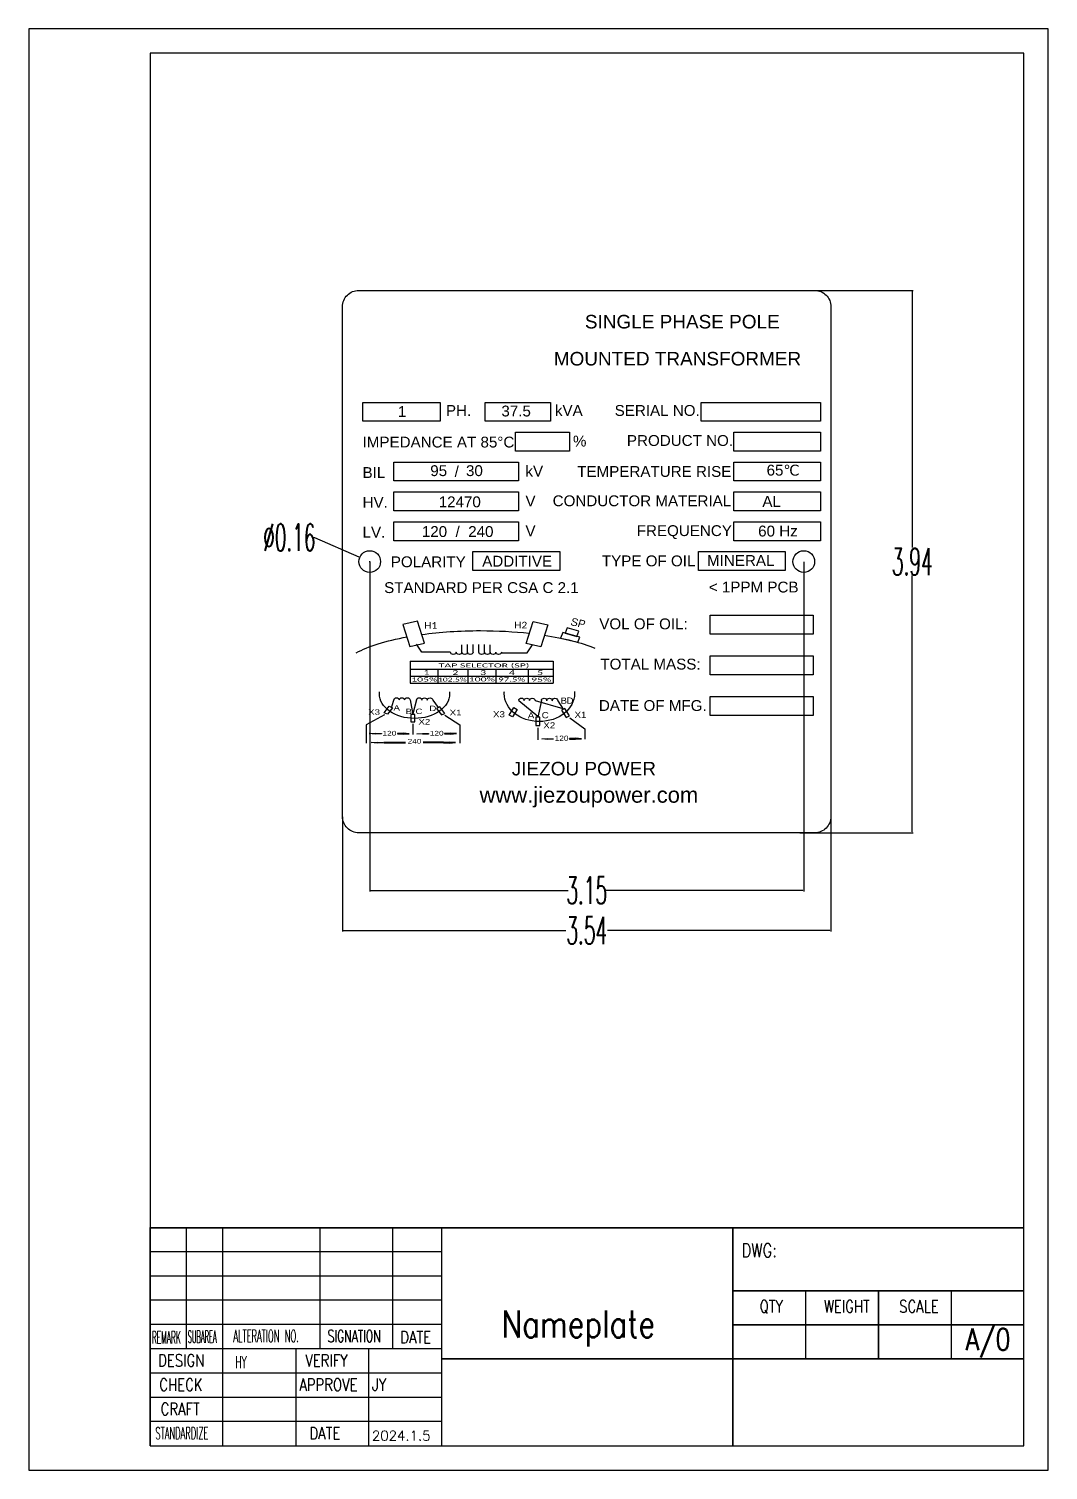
# Model space of a CAD drawing. Extents: x 4438 to 384502, y -178203 to -21188.
# Drawn here: x 376234.3 to 376422.1, y -171670.9 to -171405.2 of the extents above; entities that cross this region are included whole.
import ezdxf

# ---------------------------------------------------------------- set-up
doc = ezdxf.new("R2010")
doc.units = 0
doc.header["$LTSCALE"] = 8
doc.header["$MEASUREMENT"] = 0
doc.layers.get('0').update_dxf_attribs({"linetype": 'CONTINUOUS'})
doc.layers.get('DEFPOINTS').update_dxf_attribs({"linetype": 'CONTINUOUS'})
for name, color, linetype in [('C00-00-00', 7, 'CONTINUOUS'), ('INTE_THICK', 7, 'CONTINUOUS'), ('layer 1', 7, 'CONTINUOUS')]:
    doc.layers.add(name, color=color, linetype=linetype)
for name, color, linetype, lineweight in [('标注', 7, 'CONTINUOUS', 20), ('标注、文本', 3, 'CONTINUOUS', 25), ('粗实线层', 7, 'CONTINUOUS', 50)]:
    doc.layers.add(name, color=color, linetype=linetype, lineweight=lineweight)
doc.styles.add('1', font='arial.ttf', dxfattribs={"height": 1})
doc.styles.add('2', font='calibri.ttf', dxfattribs={"height": 1})
doc.styles.get("Standard").update_dxf_attribs({"font": 'txt.shx', "width": 0.5, "bigfont": 'intecad.shx'})
doc.styles.add('TEXTSTYLE_3', font='txt', dxfattribs={"width": 0.8, "bigfont": 'hztxt.shx'})
doc.styles.add('TEXTSTYLE_4', font='txt', dxfattribs={"width": 0.65, "bigfont": 'hztxt.shx'})
doc.styles.add('TEXTSTYLE_5', font='txt', dxfattribs={"width": 0.45, "bigfont": 'hztxt.shx'})
doc.styles.add('TEXTSTYLE_7', font='txt', dxfattribs={"width": 0.75, "bigfont": 'hztxt.shx'})
doc.dimstyles.new('文字', dxfattribs={"dimtxt": 5, "dimasz": 0.18, "dimexe": 0.18, "dimexo": 0.0625, "dimgap": 0.09, "dimtad": 0, "dimtih": 1, "dimtoh": 1, "dimdec": 4, "dimzin": 0, "dimdsep": 46, "dimtxsty": 'Standard', "dimcen": 0.09, "dimadec": 0, "dimazin": 0, "dimtfac": 1, "dimtdec": 4, "dimtofl": 0, "dimtmove": 0, "dimatfit": 3, "dimfxl": 1, "dimtolj": 1, "dimtzin": 0, "dimarcsym": 0})

# ---------------------------------------------------------------- blocks, each defined once
blk = doc.blocks.new('*D14')
at = {"layer": 'DEFPOINTS', "color": 0, "ltscale": 0.5, "transparency": 16777216}
for p in [(376292.1, -171550.45), (376382.1, -171550.45), (376382.1, -171571.46)]:
    blk.add_point(p, dxfattribs=at)
at = {"layer": '标注', "color": 0, "lineweight": -2, "ltscale": 0.5, "transparency": 16777216}
for p, q in [((376292.1, -171550.52), (376292.1, -171571.64)), ((376382.1, -171550.52), (376382.1, -171571.64)), ((376292.28, -171571.46), (376333.26, -171571.46)), ((376381.92, -171571.46), (376340.94, -171571.46))]:
    blk.add_line(p, q, dxfattribs=at)
at = {"layer": '标注', "color": 0, "ltscale": 0.5, "transparency": 16777216}
for points in [[(376292.28, -171571.43), (376292.28, -171571.49), (376292.1, -171571.46)], [(376381.92, -171571.43), (376381.92, -171571.49), (376382.1, -171571.46)]]:
    blk.add_solid(points, dxfattribs=at)
at = {"layer": '标注', "color": 0, "ltscale": 0.5, "transparency": 16777216, "insert": (376337.1, -171571.46), "char_height": 5, "attachment_point": 5}
blk.add_mtext('\\A1;3.54', dxfattribs=at)
blk = doc.blocks.new('*D44')
at = {"layer": 'DEFPOINTS', "color": 0, "ltscale": 0.5, "transparency": 16777216}
for p in [(376376.32, -171453.45), (376397.09, -171453.45), (376376.32, -171553.45)]:
    blk.add_point(p, dxfattribs=at)
at = {"layer": '标注', "color": 0, "lineweight": -2, "ltscale": 0.5, "transparency": 16777216}
for p, q in [((376376.39, -171453.45), (376397.27, -171453.45)), ((376397.09, -171453.63), (376397.09, -171500.86)), ((376397.09, -171553.27), (376397.09, -171506.04)), ((376376.39, -171553.45), (376397.27, -171553.45))]:
    blk.add_line(p, q, dxfattribs=at)
at = {"layer": '标注', "color": 0, "ltscale": 0.5, "transparency": 16777216}
for points in [[(376397.06, -171453.63), (376397.12, -171453.63), (376397.09, -171453.45)], [(376397.06, -171553.27), (376397.12, -171553.27), (376397.09, -171553.45)]]:
    blk.add_solid(points, dxfattribs=at)
at = {"layer": '标注', "color": 0, "ltscale": 0.5, "transparency": 16777216, "insert": (376397.09, -171503.45), "char_height": 5, "attachment_point": 5}
blk.add_mtext('\\A1;3.94', dxfattribs=at)
blk = doc.blocks.new('*D45')
at = {"layer": 'DEFPOINTS', "color": 0, "ltscale": 0.5, "transparency": 16777216}
for p in [(376297.1, -171503.45), (376377.1, -171503.45), (376377.1, -171564.06)]:
    blk.add_point(p, dxfattribs=at)
at = {"layer": '标注', "color": 0, "lineweight": -2, "ltscale": 0.5, "transparency": 16777216}
for p, q in [((376297.1, -171503.52), (376297.1, -171564.24)), ((376377.1, -171503.52), (376377.1, -171564.24)), ((376297.28, -171564.06), (376333.68, -171564.06)), ((376376.92, -171564.06), (376340.53, -171564.06))]:
    blk.add_line(p, q, dxfattribs=at)
at = {"layer": '标注', "color": 0, "ltscale": 0.5, "transparency": 16777216}
for points in [[(376297.28, -171564.03), (376297.28, -171564.09), (376297.1, -171564.06)], [(376376.92, -171564.03), (376376.92, -171564.09), (376377.1, -171564.06)]]:
    blk.add_solid(points, dxfattribs=at)
at = {"layer": '标注', "color": 0, "ltscale": 0.5, "transparency": 16777216, "insert": (376337.1, -171564.06), "char_height": 5, "attachment_point": 5}
blk.add_mtext('\\A1;3.15', dxfattribs=at)
blk = doc.blocks.new('*D46')
at = {"layer": 'DEFPOINTS', "color": 0, "ltscale": 0.5, "transparency": 16777216}
for p in [(376295.27, -171502.65), (376298.93, -171504.26)]:
    blk.add_point(p, dxfattribs=at)
at = {"layer": '标注', "color": 0, "lineweight": -2, "ltscale": 0.5, "transparency": 16777216}
for p, q in [((376286.75, -171498.99), (376286.93, -171498.99)), ((376286.93, -171498.99), (376295.11, -171502.58)), ((376297.01, -171503.45), (376297.19, -171503.45)), ((376297.1, -171503.54), (376297.1, -171503.36))]:
    blk.add_line(p, q, dxfattribs=at)
at = {"layer": '标注', "color": 0, "ltscale": 0.5, "transparency": 16777216}
blk.add_solid([(376295.12, -171502.55), (376295.1, -171502.6), (376295.27, -171502.65)], dxfattribs=at)
at = {"layer": '标注', "color": 0, "ltscale": 0.5, "transparency": 16777216, "insert": (376282.29, -171498.99), "char_height": 5, "attachment_point": 5}
blk.add_mtext('\\A1;%%C0.16', dxfattribs=at)

msp = doc.modelspace()

# ---------------------------------------------------------------- linework, layer by layer
for p, q in [((376304.586, -171521.831), (376304.586, -171525.842)), ((376304.586, -171523.254), (376330.921, -171523.254)), ((376309.699, -171525.842), (376309.699, -171523.254)), ((376315.22, -171525.842), (376315.22, -171523.254)), ((376320.407, -171525.842), (376320.407, -171523.254)), ((376326.306, -171523.254), (376326.306, -171525.842)), ((376304.586, -171524.583), (376330.921, -171524.583)), ((376304.586, -171525.842), (376330.921, -171525.842))]:
    msp.add_line(p, q)
at = {"color": 7, "linetype": 'Continuous'}
for p, q in [((376256.642, -171626.263), (376417.669, -171626.263)), ((376256.647, -171626.199), (376417.674, -171626.199)), ((376256.647, -171666.456), (376256.647, -171626.199)), ((376263.356, -171648.564), (376263.356, -171626.199)), ((376270.066, -171666.456), (376270.066, -171626.199)), ((376287.958, -171648.564), (376287.958, -171626.199)), ((376301.377, -171648.564), (376301.377, -171626.199)), ((376310.323, -171626.199), (376310.323, -171666.456)), ((376310.342, -171626.227), (376310.342, -171666.483)), ((376310.342, -171626.227), (376417.693, -171626.227)), ((376363.999, -171666.456), (376363.999, -171626.199)), ((376364.017, -171626.227), (376364.017, -171666.483)), ((376310.323, -171630.672), (376256.647, -171630.672)), ((376310.323, -171635.145), (376256.647, -171635.145)), ((376363.999, -171637.829), (376417.674, -171637.829)), ((376364.017, -171637.856), (376417.693, -171637.856)), ((376377.417, -171637.829), (376377.417, -171650.353)), ((376377.436, -171637.856), (376377.436, -171650.381)), ((376390.836, -171637.829), (376390.836, -171650.353)), ((376390.855, -171637.856), (376390.855, -171650.381)), ((376404.255, -171637.829), (376404.255, -171650.353)), ((376404.274, -171637.856), (376404.274, -171650.381)), ((376310.323, -171639.618), (376256.647, -171639.618)), ((376310.323, -171644.091), (376256.647, -171644.091)), ((376363.999, -171644.091), (376417.674, -171644.091)), ((376364.017, -171644.119), (376417.693, -171644.119)), ((376310.323, -171648.564), (376256.647, -171648.564)), ((376283.485, -171648.564), (376283.485, -171666.456)), ((376296.904, -171648.564), (376296.904, -171666.456)), ((376310.323, -171650.353), (376417.674, -171650.353)), ((376310.342, -171650.381), (376417.693, -171650.381)), ((376310.323, -171653.037), (376256.647, -171653.037)), ((376310.323, -171657.51), (376256.647, -171657.51)), ((376310.323, -171661.983), (376256.647, -171661.983))]:
    msp.add_line(p, q, dxfattribs=at)
at = {"color": 7}
msp.add_lwpolyline([(376304.586, -171521.831), (376330.921, -171521.831), (376330.921, -171525.842)], dxfattribs=at)
at = {"lineweight": 30}
for points in [[(376332.677, -171516.526), (376332.677, -171516.526), (376335.82, -171517.399), (376335.82, -171517.399), (376335.82, -171517.399), (376335.82, -171517.399), (376335.467, -171518.329), (376335.467, -171518.329), (376335.467, -171518.329), (376335.467, -171518.329), (376332.286, -171517.555), (376332.286, -171517.555), (376332.286, -171517.555), (376332.286, -171517.555), (376332.677, -171516.526), (376332.677, -171516.526)], [(376333.504, -171515.665), (376333.504, -171515.665), (376335.627, -171516.255), (376335.627, -171516.255), (376335.627, -171516.255), (376335.627, -171516.255), (376335.252, -171517.241), (376335.252, -171517.241), (376335.252, -171517.241), (376335.252, -171517.241), (376333.129, -171516.651), (376333.129, -171516.651), (376333.129, -171516.651), (376333.129, -171516.651), (376333.504, -171515.665), (376333.504, -171515.665)]]:
    msp.add_open_spline(points, degree=3, knots=[0, 0, 0, 0, 0.25, 0.25, 0.25, 0.25, 0.5, 0.5, 0.5, 0.5, 0.75, 0.75, 0.75, 0.75, 1, 1, 1, 1], dxfattribs=at)
at = {"layer": 'C00-00-00', "lineweight": 25}
msp.add_lwpolyline([(376295.103, -171453.453), (376379.103, -171453.453, -0.4142136), (376382.103, -171456.453), (376382.103, -171550.453, -0.4142136), (376379.103, -171553.453), (376295.103, -171553.453, -0.4142136), (376292.103, -171550.453), (376292.103, -171456.453, -0.4142136)], format="xyb", close=True, dxfattribs=at)
for points in [[(376295.814, -171474.092), (376310.06, -171474.092), (376310.06, -171477.592), (376295.814, -171477.592)], [(376318.395, -171474.092), (376330.395, -171474.092), (376330.395, -171477.592), (376318.395, -171477.592)], [(376358.208, -171474.092), (376380.208, -171474.092), (376380.208, -171477.592), (376358.208, -171477.592)], [(376323.947, -171479.592), (376333.947, -171479.592), (376333.947, -171483.092), (376323.947, -171483.092)], [(376364.208, -171479.592), (376380.208, -171479.592), (376380.208, -171483.092), (376364.208, -171483.092)], [(376301.55, -171485.092), (376324.55, -171485.092), (376324.55, -171488.592), (376301.55, -171488.592)], [(376364.208, -171485.092), (376380.208, -171485.092), (376380.208, -171488.592), (376364.208, -171488.592)], [(376301.55, -171490.592), (376324.55, -171490.592), (376324.55, -171494.092), (376301.55, -171494.092)], [(376364.208, -171490.592), (376380.208, -171490.592), (376380.208, -171494.092), (376364.208, -171494.092)], [(376301.55, -171496.092), (376324.55, -171496.092), (376324.55, -171499.592), (376301.55, -171499.592)], [(376364.208, -171496.092), (376380.208, -171496.092), (376380.208, -171499.592), (376364.208, -171499.592)], [(376316.123, -171501.592), (376332.123, -171501.592), (376332.123, -171505.092), (376316.123, -171505.092)], [(376357.671, -171501.592), (376373.671, -171501.592), (376373.671, -171505.092), (376357.671, -171505.092)], [(376359.833, -171513.331), (376378.833, -171513.331), (376378.833, -171516.831), (376359.833, -171516.831)], [(376359.833, -171520.831), (376378.833, -171520.831), (376378.833, -171524.331), (376359.833, -171524.331)], [(376359.833, -171528.331), (376378.833, -171528.331), (376378.833, -171531.831), (376359.833, -171531.831)]]:
    msp.add_lwpolyline(points, close=True, dxfattribs=at)
for centre in [(376297.103, -171503.453), (376377.103, -171503.453)]:
    msp.add_circle(centre, 2, dxfattribs=at)
at = {"layer": 'INTE_THICK'}
for p, q in [((376417.669, -171409.715), (376256.647, -171409.715)), ((376256.647, -171409.715), (376256.647, -171666.456)), ((376417.669, -171666.456), (376417.669, -171409.715)), ((376256.647, -171666.456), (376417.669, -171666.456))]:
    msp.add_line(p, q, dxfattribs=at)
at = {"layer": 'layer 1', "color": 7, "lineweight": 25}
for p, q in [((376314.088, -171520.131), (376314.088, -171518.763)), ((376315.138, -171520.126), (376315.138, -171518.758)), ((376316.162, -171520.126), (376316.162, -171518.758)), ((376317.212, -171520.126), (376317.212, -171518.758)), ((376318.262, -171520.126), (376318.262, -171518.758)), ((376319.312, -171520.131), (376319.312, -171518.763))]:
    msp.add_line(p, q, dxfattribs=at)
for points in [[(376304.71, -171533.009), (376305.43, -171533.009), (376305.43, -171531.622), (376304.71, -171531.622), (376304.71, -171533.009)], [(376327.729, -171533.667), (376328.449, -171533.667), (376328.449, -171532.095), (376327.729, -171532.095), (376327.729, -171533.667)]]:
    msp.add_lwpolyline(points, close=True, dxfattribs=at)
for points, knots in [([(376303.207, -171515.063), (376303.207, -171515.063), (376305.911, -171514.444), (376305.911, -171514.444), (376305.911, -171514.444), (376305.911, -171514.444), (376307.179, -171518.489), (376307.179, -171518.489), (376307.179, -171518.489), (376307.179, -171518.489), (376304.475, -171519.109), (376304.475, -171519.109), (376304.475, -171519.109), (376304.475, -171519.109), (376303.207, -171515.063), (376303.207, -171515.063)], [0, 0, 0, 0, 0.25, 0.25, 0.25, 0.25, 0.5, 0.5, 0.5, 0.5, 0.75, 0.75, 0.75, 0.75, 1, 1, 1, 1]), ([(376306.73, -171516.882), (376310.026, -171516.429), (376313.684, -171516.177), (376317.536, -171516.177), (376317.536, -171516.177), (376320.687, -171516.177), (376323.708, -171516.346), (376326.507, -171516.655)], [0, 0, 0, 0, 0.5, 0.5, 0.5, 0.5, 1, 1, 1, 1]), ([(376325.952, -171518.547), (376325.952, -171518.547), (376328.656, -171519.167), (376328.656, -171519.167), (376328.656, -171519.167), (376328.656, -171519.167), (376329.924, -171515.121), (376329.924, -171515.121), (376329.924, -171515.121), (376329.924, -171515.121), (376327.22, -171514.502), (376327.22, -171514.502), (376327.22, -171514.502), (376327.22, -171514.502), (376325.952, -171518.547), (376325.952, -171518.547)], [0, 0, 0, 0, 0.25, 0.25, 0.25, 0.25, 0.5, 0.5, 0.5, 0.5, 0.75, 0.75, 0.75, 0.75, 1, 1, 1, 1]), ([(376313.039, -171520.126), (376313.039, -171520.373), (376312.804, -171520.574), (376312.514, -171520.574), (376312.514, -171520.574), (376312.224, -171520.574), (376311.989, -171520.373), (376311.989, -171520.126)], [0, 0, 0, 0, 0.5, 0.5, 0.5, 0.5, 1, 1, 1, 1]), ([(376314.088, -171520.126), (376314.088, -171520.373), (376313.853, -171520.574), (376313.564, -171520.574), (376313.564, -171520.574), (376313.274, -171520.574), (376313.039, -171520.373), (376313.039, -171520.126)], [0, 0, 0, 0, 0.5, 0.5, 0.5, 0.5, 1, 1, 1, 1]), ([(376315.138, -171520.126), (376315.138, -171520.373), (376314.903, -171520.574), (376314.613, -171520.574), (376314.613, -171520.574), (376314.323, -171520.574), (376314.088, -171520.373), (376314.088, -171520.126)], [0, 0, 0, 0, 0.5, 0.5, 0.5, 0.5, 1, 1, 1, 1]), ([(376316.162, -171520.126), (376316.162, -171520.373), (376315.927, -171520.574), (376315.637, -171520.574), (376315.637, -171520.574), (376315.348, -171520.574), (376315.112, -171520.373), (376315.112, -171520.126)], [0, 0, 0, 0, 0.5, 0.5, 0.5, 0.5, 1, 1, 1, 1]), ([(376318.262, -171520.126), (376318.262, -171520.373), (376318.027, -171520.574), (376317.737, -171520.574), (376317.737, -171520.574), (376317.447, -171520.574), (376317.212, -171520.373), (376317.212, -171520.126)], [0, 0, 0, 0, 0.5, 0.5, 0.5, 0.5, 1, 1, 1, 1]), ([(376319.312, -171520.126), (376319.312, -171520.373), (376319.077, -171520.574), (376318.787, -171520.574), (376318.787, -171520.574), (376318.497, -171520.574), (376318.262, -171520.373), (376318.262, -171520.126)], [0, 0, 0, 0, 0.5, 0.5, 0.5, 0.5, 1, 1, 1, 1]), ([(376320.361, -171520.126), (376320.361, -171520.373), (376320.126, -171520.574), (376319.836, -171520.574), (376319.836, -171520.574), (376319.547, -171520.574), (376319.312, -171520.373), (376319.312, -171520.126)], [0, 0, 0, 0, 0.5, 0.5, 0.5, 0.5, 1, 1, 1, 1]), ([(376321.385, -171520.126), (376321.385, -171520.373), (376321.15, -171520.574), (376320.861, -171520.574), (376320.861, -171520.574), (376320.571, -171520.574), (376320.336, -171520.373), (376320.336, -171520.126)], [0, 0, 0, 0, 0.5, 0.5, 0.5, 0.5, 1, 1, 1, 1]), ([(376311.819, -171527.452), (376311.833, -171527.574), (376311.84, -171527.696), (376311.84, -171527.82), (376311.84, -171527.82), (376311.84, -171530.328), (376308.939, -171532.361), (376305.361, -171532.361), (376305.361, -171532.361), (376301.783, -171532.361), (376298.881, -171530.328), (376298.881, -171527.82), (376298.881, -171527.82), (376298.881, -171527.696), (376298.888, -171527.574), (376298.902, -171527.452)], [0, 0, 0, 0, 0.25, 0.25, 0.25, 0.25, 0.5, 0.5, 0.5, 0.5, 0.75, 0.75, 0.75, 0.75, 1, 1, 1, 1]), ([(376301.545, -171528.945), (376301.545, -171528.726), (376301.77, -171528.548), (376302.049, -171528.548), (376302.049, -171528.548), (376302.327, -171528.548), (376302.553, -171528.726), (376302.553, -171528.945)], [0, 0, 0, 0, 0.5, 0.5, 0.5, 0.5, 1, 1, 1, 1]), ([(376302.537, -171528.956), (376302.537, -171528.736), (376302.763, -171528.558), (376303.041, -171528.558), (376303.041, -171528.558), (376303.32, -171528.558), (376303.545, -171528.736), (376303.545, -171528.956)], [0, 0, 0, 0, 0.5, 0.5, 0.5, 0.5, 1, 1, 1, 1]), ([(376303.545, -171528.956), (376303.545, -171528.736), (376303.771, -171528.558), (376304.049, -171528.558), (376304.049, -171528.558), (376304.328, -171528.558), (376304.553, -171528.736), (376304.553, -171528.956)], [0, 0, 0, 0, 0.5, 0.5, 0.5, 0.5, 1, 1, 1, 1]), ([(376305.721, -171528.956), (376305.721, -171528.736), (376305.946, -171528.558), (376306.225, -171528.558), (376306.225, -171528.558), (376306.503, -171528.558), (376306.729, -171528.736), (376306.729, -171528.956)], [0, 0, 0, 0, 0.5, 0.5, 0.5, 0.5, 1, 1, 1, 1]), ([(376306.713, -171528.966), (376306.713, -171528.747), (376306.939, -171528.569), (376307.217, -171528.569), (376307.217, -171528.569), (376307.496, -171528.569), (376307.721, -171528.747), (376307.721, -171528.966)], [0, 0, 0, 0, 0.5, 0.5, 0.5, 0.5, 1, 1, 1, 1]), ([(376307.721, -171528.966), (376307.721, -171528.747), (376307.947, -171528.569), (376308.225, -171528.569), (376308.225, -171528.569), (376308.504, -171528.569), (376308.729, -171528.747), (376308.729, -171528.966)], [0, 0, 0, 0, 0.5, 0.5, 0.5, 0.5, 1, 1, 1, 1]), ([(376334.838, -171527.369), (376334.852, -171527.506), (376334.859, -171527.646), (376334.859, -171527.786), (376334.859, -171527.786), (376334.859, -171530.628), (376331.957, -171532.933), (376328.379, -171532.933), (376328.379, -171532.933), (376324.801, -171532.933), (376321.899, -171530.628), (376321.899, -171527.786), (376321.899, -171527.786), (376321.899, -171527.646), (376321.906, -171527.506), (376321.92, -171527.369)], [0, 0, 0, 0, 0.25, 0.25, 0.25, 0.25, 0.5, 0.5, 0.5, 0.5, 0.75, 0.75, 0.75, 0.75, 1, 1, 1, 1]), ([(376324.563, -171529.061), (376324.563, -171528.812), (376324.789, -171528.611), (376325.067, -171528.611), (376325.067, -171528.611), (376325.346, -171528.611), (376325.571, -171528.812), (376325.571, -171529.061)], [0, 0, 0, 0, 0.5, 0.5, 0.5, 0.5, 1, 1, 1, 1]), ([(376325.556, -171529.073), (376325.556, -171528.824), (376325.781, -171528.623), (376326.06, -171528.623), (376326.06, -171528.623), (376326.338, -171528.623), (376326.564, -171528.824), (376326.564, -171529.073)], [0, 0, 0, 0, 0.5, 0.5, 0.5, 0.5, 1, 1, 1, 1]), ([(376326.564, -171529.073), (376326.564, -171528.824), (376326.79, -171528.623), (376327.068, -171528.623), (376327.068, -171528.623), (376327.346, -171528.623), (376327.572, -171528.824), (376327.572, -171529.073)], [0, 0, 0, 0, 0.5, 0.5, 0.5, 0.5, 1, 1, 1, 1]), ([(376328.739, -171529.073), (376328.739, -171528.824), (376328.965, -171528.623), (376329.243, -171528.623), (376329.243, -171528.623), (376329.521, -171528.623), (376329.747, -171528.824), (376329.747, -171529.073)], [0, 0, 0, 0, 0.5, 0.5, 0.5, 0.5, 1, 1, 1, 1]), ([(376329.732, -171529.085), (376329.732, -171528.837), (376329.957, -171528.635), (376330.236, -171528.635), (376330.236, -171528.635), (376330.514, -171528.635), (376330.74, -171528.837), (376330.74, -171529.085)], [0, 0, 0, 0, 0.5, 0.5, 0.5, 0.5, 1, 1, 1, 1]), ([(376330.74, -171529.085), (376330.74, -171528.837), (376330.965, -171528.635), (376331.244, -171528.635), (376331.244, -171528.635), (376331.522, -171528.635), (376331.748, -171528.837), (376331.748, -171529.085)], [0, 0, 0, 0, 0.5, 0.5, 0.5, 0.5, 1, 1, 1, 1]), ([(376301.284, -171530.385), (376301.284, -171530.385), (376300.661, -171530.102), (376300.661, -171530.102), (376300.661, -171530.102), (376300.661, -171530.102), (376299.781, -171531.303), (376299.781, -171531.303), (376299.781, -171531.303), (376299.781, -171531.303), (376300.404, -171531.587), (376300.404, -171531.587), (376300.404, -171531.587), (376300.404, -171531.587), (376301.284, -171530.385), (376301.284, -171530.385)], [0, 0, 0, 0, 0.25, 0.25, 0.25, 0.25, 0.5, 0.5, 0.5, 0.5, 0.75, 0.75, 0.75, 0.75, 1, 1, 1, 1]), ([(376309.434, -171530.503), (376309.434, -171530.503), (376310.057, -171530.22), (376310.057, -171530.22), (376310.057, -171530.22), (376310.057, -171530.22), (376310.937, -171531.421), (376310.937, -171531.421), (376310.937, -171531.421), (376310.937, -171531.421), (376310.314, -171531.705), (376310.314, -171531.705), (376310.314, -171531.705), (376310.314, -171531.705), (376309.434, -171530.503), (376309.434, -171530.503)], [0, 0, 0, 0, 0.25, 0.25, 0.25, 0.25, 0.5, 0.5, 0.5, 0.5, 0.75, 0.75, 0.75, 0.75, 1, 1, 1, 1]), ([(376324.303, -171530.694), (376324.303, -171530.694), (376323.679, -171530.372), (376323.679, -171530.372), (376323.679, -171530.372), (376323.679, -171530.372), (376322.799, -171531.734), (376322.799, -171531.734), (376322.799, -171531.734), (376322.799, -171531.734), (376323.423, -171532.056), (376323.423, -171532.056), (376323.423, -171532.056), (376323.423, -171532.056), (376324.303, -171530.694), (376324.303, -171530.694)], [0, 0, 0, 0, 0.25, 0.25, 0.25, 0.25, 0.5, 0.5, 0.5, 0.5, 0.75, 0.75, 0.75, 0.75, 1, 1, 1, 1]), ([(376332.452, -171530.827), (376332.452, -171530.827), (376333.076, -171530.506), (376333.076, -171530.506), (376333.076, -171530.506), (376333.076, -171530.506), (376333.956, -171531.867), (376333.956, -171531.867), (376333.956, -171531.867), (376333.956, -171531.867), (376333.332, -171532.189), (376333.332, -171532.189), (376333.332, -171532.189), (376333.332, -171532.189), (376332.452, -171530.827), (376332.452, -171530.827)], [0, 0, 0, 0, 0.25, 0.25, 0.25, 0.25, 0.5, 0.5, 0.5, 0.5, 0.75, 0.75, 0.75, 0.75, 1, 1, 1, 1]), ([(376299.249, -171535.107), (376299.249, -171535.107), (376298.139, -171535.107), (376298.139, -171535.107), (376298.139, -171535.107), (376298.139, -171535.107), (376298.139, -171535.066), (376298.139, -171535.066), (376298.139, -171535.066), (376298.139, -171535.066), (376297.03, -171535.148), (376297.03, -171535.148), (376297.03, -171535.148), (376297.03, -171535.148), (376298.139, -171535.229), (376298.139, -171535.229), (376298.139, -171535.229), (376298.139, -171535.229), (376298.139, -171535.188), (376298.139, -171535.188), (376298.139, -171535.188), (376298.139, -171535.188), (376299.249, -171535.188), (376299.249, -171535.188), (376299.249, -171535.188), (376299.249, -171535.188), (376299.249, -171535.107), (376299.249, -171535.107)], [0, 0, 0, 0, 0.1428571, 0.1428571, 0.1428571, 0.1428572, 0.2857143, 0.2857143, 0.2857143, 0.2857143, 0.4285714, 0.4285714, 0.4285714, 0.4285714, 0.5714286, 0.5714286, 0.5714286, 0.5714286, 0.7142857, 0.7142857, 0.7142857, 0.7142857, 0.8571429, 0.8571429, 0.8571429, 0.8571429, 1, 1, 1, 1]), ([(376302.235, -171535.137), (376302.235, -171535.137), (376303.296, -171535.137), (376303.296, -171535.137), (376303.296, -171535.137), (376303.296, -171535.137), (376303.296, -171535.096), (376303.296, -171535.096), (376303.296, -171535.096), (376303.296, -171535.096), (376304.358, -171535.178), (376304.358, -171535.178), (376304.358, -171535.178), (376304.358, -171535.178), (376303.296, -171535.259), (376303.296, -171535.259), (376303.296, -171535.259), (376303.296, -171535.259), (376303.296, -171535.218), (376303.296, -171535.218), (376303.296, -171535.218), (376303.296, -171535.218), (376302.235, -171535.218), (376302.235, -171535.218), (376302.235, -171535.218), (376302.235, -171535.218), (376302.235, -171535.137), (376302.235, -171535.137)], [0, 0, 0, 0, 0.1428571, 0.1428571, 0.1428571, 0.1428572, 0.2857143, 0.2857143, 0.2857143, 0.2857143, 0.4285714, 0.4285714, 0.4285714, 0.4285714, 0.5714286, 0.5714286, 0.5714286, 0.5714286, 0.7142857, 0.7142857, 0.7142857, 0.7142857, 0.8571429, 0.8571429, 0.8571429, 0.8571429, 1, 1, 1, 1]), ([(376307.917, -171535.15), (376307.917, -171535.15), (376306.855, -171535.15), (376306.855, -171535.15), (376306.855, -171535.15), (376306.855, -171535.15), (376306.855, -171535.109), (376306.855, -171535.109), (376306.855, -171535.109), (376306.855, -171535.109), (376305.794, -171535.191), (376305.794, -171535.191), (376305.794, -171535.191), (376305.794, -171535.191), (376306.855, -171535.272), (376306.855, -171535.272), (376306.855, -171535.272), (376306.855, -171535.272), (376306.855, -171535.231), (376306.855, -171535.231), (376306.855, -171535.231), (376306.855, -171535.231), (376307.917, -171535.231), (376307.917, -171535.231), (376307.917, -171535.231), (376307.917, -171535.231), (376307.917, -171535.15), (376307.917, -171535.15)], [0, 0, 0, 0, 0.1428571, 0.1428571, 0.1428571, 0.1428572, 0.2857143, 0.2857143, 0.2857143, 0.2857143, 0.4285714, 0.4285714, 0.4285714, 0.4285714, 0.5714286, 0.5714286, 0.5714286, 0.5714286, 0.7142857, 0.7142857, 0.7142857, 0.7142857, 0.8571429, 0.8571429, 0.8571429, 0.8571429, 1, 1, 1, 1]), ([(376310.903, -171535.12), (376310.903, -171535.12), (376312.012, -171535.12), (376312.012, -171535.12), (376312.012, -171535.12), (376312.012, -171535.12), (376312.012, -171535.079), (376312.012, -171535.079), (376312.012, -171535.079), (376312.012, -171535.079), (376313.122, -171535.161), (376313.122, -171535.161), (376313.122, -171535.161), (376313.122, -171535.161), (376312.012, -171535.242), (376312.012, -171535.242), (376312.012, -171535.242), (376312.012, -171535.242), (376312.012, -171535.201), (376312.012, -171535.201), (376312.012, -171535.201), (376312.012, -171535.201), (376310.903, -171535.201), (376310.903, -171535.201), (376310.903, -171535.201), (376310.903, -171535.201), (376310.903, -171535.12), (376310.903, -171535.12)], [0, 0, 0, 0, 0.1428571, 0.1428571, 0.1428571, 0.1428572, 0.2857143, 0.2857143, 0.2857143, 0.2857143, 0.4285714, 0.4285714, 0.4285714, 0.4285714, 0.5714286, 0.5714286, 0.5714286, 0.5714286, 0.7142857, 0.7142857, 0.7142857, 0.7142857, 0.8571429, 0.8571429, 0.8571429, 0.8571429, 1, 1, 1, 1]), ([(376299.601, -171536.781), (376299.601, -171536.781), (376298.491, -171536.781), (376298.491, -171536.781), (376298.491, -171536.781), (376298.491, -171536.781), (376298.491, -171536.74), (376298.491, -171536.74), (376298.491, -171536.74), (376298.491, -171536.74), (376297.382, -171536.821), (376297.382, -171536.821), (376297.382, -171536.821), (376297.382, -171536.821), (376298.491, -171536.903), (376298.491, -171536.903), (376298.491, -171536.903), (376298.491, -171536.903), (376298.491, -171536.862), (376298.491, -171536.862), (376298.491, -171536.862), (376298.491, -171536.862), (376299.601, -171536.862), (376299.601, -171536.862), (376299.601, -171536.862), (376299.601, -171536.862), (376299.601, -171536.781), (376299.601, -171536.781)], [0, 0, 0, 0, 0.1428571, 0.1428571, 0.1428571, 0.1428572, 0.2857143, 0.2857143, 0.2857143, 0.2857143, 0.4285714, 0.4285714, 0.4285714, 0.4285714, 0.5714286, 0.5714286, 0.5714286, 0.5714286, 0.7142857, 0.7142857, 0.7142857, 0.7142857, 0.8571429, 0.8571429, 0.8571429, 0.8571429, 1, 1, 1, 1]), ([(376310.701, -171536.773), (376310.701, -171536.773), (376311.811, -171536.773), (376311.811, -171536.773), (376311.811, -171536.773), (376311.811, -171536.773), (376311.811, -171536.732), (376311.811, -171536.732), (376311.811, -171536.732), (376311.811, -171536.732), (376312.92, -171536.814), (376312.92, -171536.814), (376312.92, -171536.814), (376312.92, -171536.814), (376311.811, -171536.895), (376311.811, -171536.895), (376311.811, -171536.895), (376311.811, -171536.895), (376311.811, -171536.854), (376311.811, -171536.854), (376311.811, -171536.854), (376311.811, -171536.854), (376310.701, -171536.854), (376310.701, -171536.854), (376310.701, -171536.854), (376310.701, -171536.854), (376310.701, -171536.773), (376310.701, -171536.773)], [0, 0, 0, 0, 0.1428571, 0.1428571, 0.1428571, 0.1428572, 0.2857143, 0.2857143, 0.2857143, 0.2857143, 0.4285714, 0.4285714, 0.4285714, 0.4285714, 0.5714286, 0.5714286, 0.5714286, 0.5714286, 0.7142857, 0.7142857, 0.7142857, 0.7142857, 0.8571429, 0.8571429, 0.8571429, 0.8571429, 1, 1, 1, 1]), ([(376330.935, -171536.094), (376330.935, -171536.094), (376329.874, -171536.094), (376329.874, -171536.094), (376329.874, -171536.094), (376329.874, -171536.094), (376329.874, -171536.048), (376329.874, -171536.048), (376329.874, -171536.048), (376329.874, -171536.048), (376328.813, -171536.14), (376328.813, -171536.14), (376328.813, -171536.14), (376328.813, -171536.14), (376329.874, -171536.232), (376329.874, -171536.232), (376329.874, -171536.232), (376329.874, -171536.232), (376329.874, -171536.186), (376329.874, -171536.186), (376329.874, -171536.186), (376329.874, -171536.186), (376330.935, -171536.186), (376330.935, -171536.186), (376330.935, -171536.186), (376330.935, -171536.186), (376330.935, -171536.094), (376330.935, -171536.094)], [0, 0, 0, 0, 0.1428571, 0.1428571, 0.1428571, 0.1428572, 0.2857143, 0.2857143, 0.2857143, 0.2857143, 0.4285714, 0.4285714, 0.4285714, 0.4285714, 0.5714286, 0.5714286, 0.5714286, 0.5714286, 0.7142857, 0.7142857, 0.7142857, 0.7142857, 0.8571429, 0.8571429, 0.8571429, 0.8571429, 1, 1, 1, 1]), ([(376333.921, -171536.06), (376333.921, -171536.06), (376335.031, -171536.06), (376335.031, -171536.06), (376335.031, -171536.06), (376335.031, -171536.06), (376335.031, -171536.014), (376335.031, -171536.014), (376335.031, -171536.014), (376335.031, -171536.014), (376336.14, -171536.106), (376336.14, -171536.106), (376336.14, -171536.106), (376336.14, -171536.106), (376335.031, -171536.198), (376335.031, -171536.198), (376335.031, -171536.198), (376335.031, -171536.198), (376335.031, -171536.152), (376335.031, -171536.152), (376335.031, -171536.152), (376335.031, -171536.152), (376333.921, -171536.152), (376333.921, -171536.152), (376333.921, -171536.152), (376333.921, -171536.152), (376333.921, -171536.06), (376333.921, -171536.06)], [0, 0, 0, 0, 0.1428571, 0.1428571, 0.1428571, 0.1428572, 0.2857143, 0.2857143, 0.2857143, 0.2857143, 0.4285714, 0.4285714, 0.4285714, 0.4285714, 0.5714286, 0.5714286, 0.5714286, 0.5714286, 0.7142857, 0.7142857, 0.7142857, 0.7142857, 0.8571429, 0.8571429, 0.8571429, 0.8571429, 1, 1, 1, 1])]:
    msp.add_open_spline(points, degree=3, knots=knots, dxfattribs=at)
for points in [[(376294.622, -171520.262), (376296.854, -171519.05), (376300.097, -171518.034), (376304.003, -171517.318)], [(376306.687, -171520.126), (376306.687, -171520.126), (376305.715, -171518.687), (376305.715, -171518.687)], [(376326.147, -171520.248), (376326.147, -171520.248), (376327.118, -171518.81), (376327.118, -171518.81)], [(376329.264, -171517.016), (376332.959, -171517.578), (376336.157, -171518.397), (376338.603, -171519.396)], [(376311.943, -171520.126), (376311.943, -171520.126), (376306.687, -171520.126), (376306.687, -171520.126)], [(376321.386, -171520.248), (376321.386, -171520.248), (376326.147, -171520.248), (376326.147, -171520.248)], [(376301.545, -171528.888), (376301.545, -171528.888), (376301.093, -171530.216), (376301.093, -171530.216)], [(376304.553, -171528.956), (376304.553, -171528.956), (376305.07, -171531.622), (376305.07, -171531.622)], [(376305.721, -171528.956), (376305.721, -171528.956), (376305.046, -171531.5), (376305.046, -171531.5)], [(376308.729, -171528.966), (376308.729, -171528.966), (376309.746, -171530.361), (376309.746, -171530.361)], [(376324.563, -171529.061), (376324.563, -171529.061), (376328.065, -171531.957), (376328.065, -171531.957)], [(376327.572, -171529.073), (376327.572, -171529.073), (376332.68, -171530.536), (376332.68, -171530.536)], [(376328.739, -171529.073), (376328.739, -171529.073), (376328.065, -171532.095), (376328.065, -171532.095)], [(376331.748, -171529.085), (376331.748, -171529.085), (376332.764, -171530.666), (376332.764, -171530.666)], [(376299.841, -171531.673), (376299.841, -171531.673), (376296.439, -171533.536), (376296.439, -171533.536)], [(376310.947, -171531.77), (376310.947, -171531.77), (376313.712, -171533.549), (376313.712, -171533.549)], [(376333.965, -171532.263), (376333.965, -171532.263), (376336.731, -171534.279), (376336.731, -171534.279)], [(376296.439, -171533.536), (376296.439, -171533.536), (376296.439, -171536.903), (376296.439, -171536.903)], [(376305.07, -171533.36), (376305.07, -171533.36), (376305.07, -171535.34), (376305.07, -171535.34)], [(376305.082, -171533.373), (376305.082, -171533.373), (376305.082, -171535.225), (376305.082, -171535.225)], [(376313.712, -171533.549), (376313.712, -171533.549), (376313.712, -171536.903), (376313.712, -171536.903)], [(376328.089, -171534.065), (376328.089, -171534.065), (376328.089, -171536.31), (376328.089, -171536.31)], [(376328.1, -171534.08), (376328.1, -171534.08), (376328.1, -171536.179), (376328.1, -171536.179)], [(376336.731, -171534.279), (376336.731, -171534.279), (376336.731, -171536.18), (376336.731, -171536.18)]]:
    msp.add_open_spline(points, degree=3, dxfattribs=at)
at = {"layer": 'layer 1', "color": 7, "lineweight": 40}
for points in [[(376299.685, -171536.809), (376299.685, -171536.809), (376303.696, -171536.809), (376303.696, -171536.809)], [(376310.701, -171536.814), (376310.701, -171536.814), (376306.945, -171536.814), (376306.945, -171536.814)]]:
    msp.add_open_spline(points, degree=3, dxfattribs=at)
at = {"layer": '粗实线层', "color": 1, "lineweight": -3}
for p, q in [((376422.142, -171405.242), (376234.283, -171405.242)), ((376234.283, -171405.242), (376234.283, -171670.929)), ((376422.142, -171670.929), (376422.142, -171405.242)), ((376234.283, -171670.929), (376422.142, -171670.929))]:
    msp.add_line(p, q, dxfattribs=at)

# ---------------------------------------------------------------- texts
at = {"lineweight": 30, "style": '1', "oblique": 4.50113}
msp.add_text('SP', height=1.4352, rotation=347.09823, dxfattribs=at).set_placement((376333.995, -171515.149))
at = {"style": '2', "oblique": 0}
for s, height, width, p in [('1', 0.892, 1.560455, (376307.017, -171524.315)), ('TAP SELECTOR (SP)', 0.74444, 1.870617, (376309.812, -171522.96)), ('2', 0.897, 1.5518, (376312.33, -171524.352)), ('3', 0.897, 1.5518, (376317.45, -171524.352)), ('4', 0.897, 1.5518, (376322.753, -171524.352)), ('5', 0.897, 1.5518, (376327.969, -171524.352)), (' 105%', 0.7444, 1.870617, (376304.254, -171525.554)), (' 102.5%', 0.7444, 1.51978, (376309.291, -171525.568)), (' 100%', 0.7444, 1.870617, (376314.856, -171525.531)), ('97.5%', 0.7444, 1.721653, (376320.787, -171525.554)), ('  95%', 0.7444, 1.870617, (376325.859, -171525.584))]:
    msp.add_text(s, height=height, dxfattribs=dict(at, width=width)).set_placement(p)
at = {"color": 7}
for s, height, style, width, p in [('DWG:', 2.5, 'TEXTSTYLE_7', 0.8, (376365.634, -171631.647)), ('Nameplate', 5, 'TEXTSTYLE_7', 0.8, (376321.414, -171646.48)), ('REMARK', 2.2365, 'TEXTSTYLE_5', 0.45, (376256.948, -171647.565)), ('SUBAREA', 2.2365, 'TEXTSTYLE_5', 0.4, (376263.569, -171647.446)), ('ALTERATION NO.', 2.23649, 'TEXTSTYLE_3', 0.5, (376271.979, -171647.326)), ('SIGNATION', 2.2365, 'TEXTSTYLE_4', 0.65, (376289.35, -171647.34)), ('STANDARDIZE', 2.23649, 'TEXTSTYLE_3', 0.5, (376257.61, -171665.241))]:
    msp.add_text(s, height=height, dxfattribs=dict(at, style=style, width=width)).set_placement(p)
for s, height, width, p in [('QTY', 2.2365, 0.8, (376368.978, -171641.854)), ('WEIGHT', 2.2365, 0.8, (376380.817, -171641.854)), ('SCALE', 2.2365, 0.8, (376394.683, -171641.854)), ('A/0', 4, 0.8, (376406.968, -171648.826)), ('DATE', 2.2365, 0.8, (376302.726, -171647.541)), ('DESIGN', 2.2365, 0.8, (376258.12, -171651.822)), ('HY', 2.2365, 0.55, (376272.327, -171652.154)), ('VERIFY', 2.2365, 0.8, (376285.227, -171651.822)), ('CHECK', 2.2365, 0.8, (376258.329, -171656.295)), ('APPROVE', 2.2365, 0.8, (376284.123, -171656.295)), ('JY', 2.2365, 0.8, (376297.542, -171656.295)), ('CRAFT', 2.2365, 0.8, (376258.568, -171660.768)), ('DATE', 2.2365, 0.8, (376286.002, -171665.241))]:
    msp.add_text(s, height=height, dxfattribs=dict(at, width=width)).set_placement(p)
msp.add_text('2024.1.5', height=1.8, dxfattribs=at).set_placement((376297.517, -171665.472))
at = {"layer": 'layer 1', "color": 7, "oblique": 0}
for s, height, style, width, p in [('H1', 1.2157, '2', 1.106102, (376307.179, -171515.818)), ('H2', 1.2157, '2', 1.106102, (376323.765, -171515.758)), ('B', 1.144, '1', 1.119039, (376332.275, -171529.649)), ('D', 1.144, '1', 1.119039, (376333.368, -171529.637)), ('X3', 1.0092, '1', 1.268403, (376296.815, -171531.678)), ('A', 1.009, '1', 1.268403, (376301.482, -171530.924)), ('B', 1.009, '1', 1.268403, (376303.705, -171531.567)), ('C', 1.009, '1', 1.268403, (376305.541, -171531.556)), ('X2', 1.0092, '1', 1.268403, (376306.081, -171533.484)), ('D', 1.009, '1', 1.268403, (376308.095, -171531.017)), ('X1', 1.0092, '1', 1.268403, (376311.84, -171531.781)), ('X3', 1.1439, '1', 1.119039, (376319.833, -171532.158)), ('A', 1.144, '1', 1.119039, (376326.24, -171532.36)), ('C', 1.144, '1', 1.119039, (376328.801, -171532.328)), ('X1', 1.1439, '1', 1.119039, (376334.859, -171532.275)), ('120', 0.865, '1', 1.268403, (376299.457, -171535.516)), ('120', 0.865, '1', 1.268403, (376308.169, -171535.516)), ('X2', 1.1439, '1', 1.119039, (376329.099, -171534.205)), ('240', 0.865, '1', 1.268403, (376304.088, -171536.998)), ('120', 0.9805, '1', 1.119039, (376331.187, -171536.509))]:
    msp.add_text(s, height=height, dxfattribs=dict(at, style=style, width=width)).set_placement(p)
at = {"layer": '标注、文本', "width": 176.47074, "attachment_point": 1, "style": '1'}
for s, insert, char_height in [('SINGLE PHASE POLE ', (376336.761, -171457.975), 2.5), ('MOUNTED TRANSFORMER', (376331.029, -171464.801), 2.5), ('       1', (376296.858, -171474.78), 2), ('PH.', (376311.157, -171474.59), 2), ('       37.5', (376315.941, -171474.694), 2), ('kVA', (376331.235, -171474.59), 2), ('SERIAL NO.', (376342.25, -171474.59), 2), ('IMPEDANCE AT 85°C ', (376295.789, -171480.417), 2), ('%', (376334.568, -171480.241), 2), ('PRODUCT NO.', (376344.508, -171480.128), 2), ('BIL', (376295.789, -171486.035), 2), ('         95', (376301.28, -171485.687), 2), ('  /', (376311.206, -171485.809), 2), ('       30', (376309.417, -171485.687), 2), ('kV', (376325.81, -171485.777), 2), ('TEMPERATURE RISE', (376335.348, -171485.833), 2), ('      65℃', (376365.591, -171485.59), 2), ('HV.', (376295.789, -171491.535), 2), ('           12470', (376301.28, -171491.438), 2), ('V', (376325.81, -171491.277), 2), ('CONDUCTOR MATERIAL', (376330.82, -171491.243), 2), ('     AL ', (376365.591, -171491.362), 2), ('LV.', (376295.789, -171497.035), 2), ('       120  /  240 ', (376301.28, -171496.911), 2), ('V', (376325.81, -171496.777), 2), ('FREQUENCY', (376346.317, -171496.743), 2), ('    60 Hz ', (376365.591, -171496.82), 2), ('POLARITY', (376300.992, -171502.487), 2), ('ADDITIVE', (376317.837, -171502.377), 2), ('TYPE OF OIL', (376339.893, -171502.316), 2), ('    MINERAL', (376356.17, -171502.239), 2), ('STANDARD PER CSA C 2.1', (376299.764, -171507.243), 2), ('< 1PPM PCB', (376359.602, -171507.144), 2), ('VOL OF OIL:', (376339.415, -171513.929), 2), ('TOTAL MASS:', (376339.614, -171521.346), 2), ('DATE OF MFG.', (376339.341, -171528.979), 2), ('      JIEZOU POWER ', (376317.462, -171540.36), 2.5), ('www.jiezoupower.com', (376317.351, -171544.993), 2.9)]:
    msp.add_mtext(s, dxfattribs=dict(at, insert=insert, char_height=char_height))

# ---------------------------------------------------------------- dimensions: what is measured, and where the dimension line sits
at = {"layer": '标注', "ltscale": 0.5}
dim = msp.add_linear_dim(base=(376397.091, -171453.453), p1=(376376.323, -171553.453), p2=(376376.323, -171453.453), angle=90, text='3.94', dimstyle='文字', override={"dimdec": 0}, dxfattribs=at)
dim.commit()
dim.dimension.update_dxf_attribs({"geometry": '*D44', "text_midpoint": (376397.091, -171503.453)})
dim = msp.add_diameter_dim_2p(p1=(376298.934, -171504.257), p2=(376295.272, -171502.649), text='%%C0.16', dimstyle='文字', override={"dimdec": 0}, dxfattribs=at)
dim.commit()
dim.dimension.update_dxf_attribs({"geometry": '*D46', "text_midpoint": (376282.288, -171498.987), "dimtype": 163})
for base, p1, p2, text, picture, middle in [((376377.103, -171564.063), (376297.103, -171503.453), (376377.103, -171503.453), '3.15', '*D45', (376337.103, -171564.063)), ((376382.103, -171571.464), (376292.103, -171550.453), (376382.103, -171550.453), '3.54', '*D14', (376337.103, -171571.464))]:
    dim = msp.add_linear_dim(base=base, p1=p1, p2=p2, text=text, dimstyle='文字', override={"dimdec": 0}, dxfattribs=at)
    dim.commit()
    dim.dimension.update_dxf_attribs({"geometry": picture, "text_midpoint": middle})

doc.saveas('drawing.dxf')
